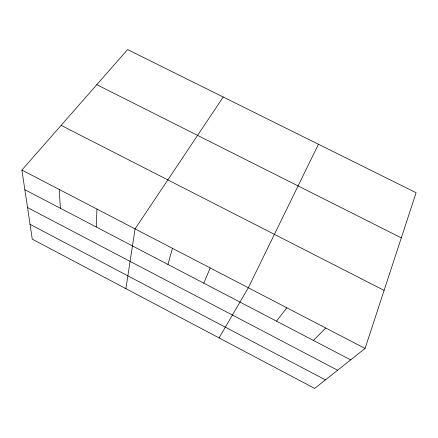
<?xml version="1.0" encoding="UTF-8"?>
<svg xmlns="http://www.w3.org/2000/svg" width="438" height="438" viewBox="0 0 438 438"><rect width="100%" height="100%" fill="white"/><g stroke="black" fill="none" stroke-linecap="round" stroke-linejoin="round"><path stroke-width="0.66" d="M96.234 226.994L96.957 209.085M125.898 288.658L135.068 228.893L223.232 97.017M167.951 264.453L172.435 248.324M365.073 348.467L416.1 192.715L127.606 49.571L21.9 170.064L32.275 239.175L314.654 388.429L365.073 348.467L21.9 170.064M203.79 283.172L210.18 267.946M318.442 144.261L248.313 287.766L219.088 337.917M276.509 321.158L286.835 307.794M313.405 340.43L325.752 328.024M96.798 84.687L401.312 237.856M61.117 125.361L384.099 290.399M24.851 189.709L350.663 359.888M27.534 207.579L337.605 370.236M30.047 224.327L325.418 379.899M59.234 189.473L60.367 208.258"/></g></svg>
